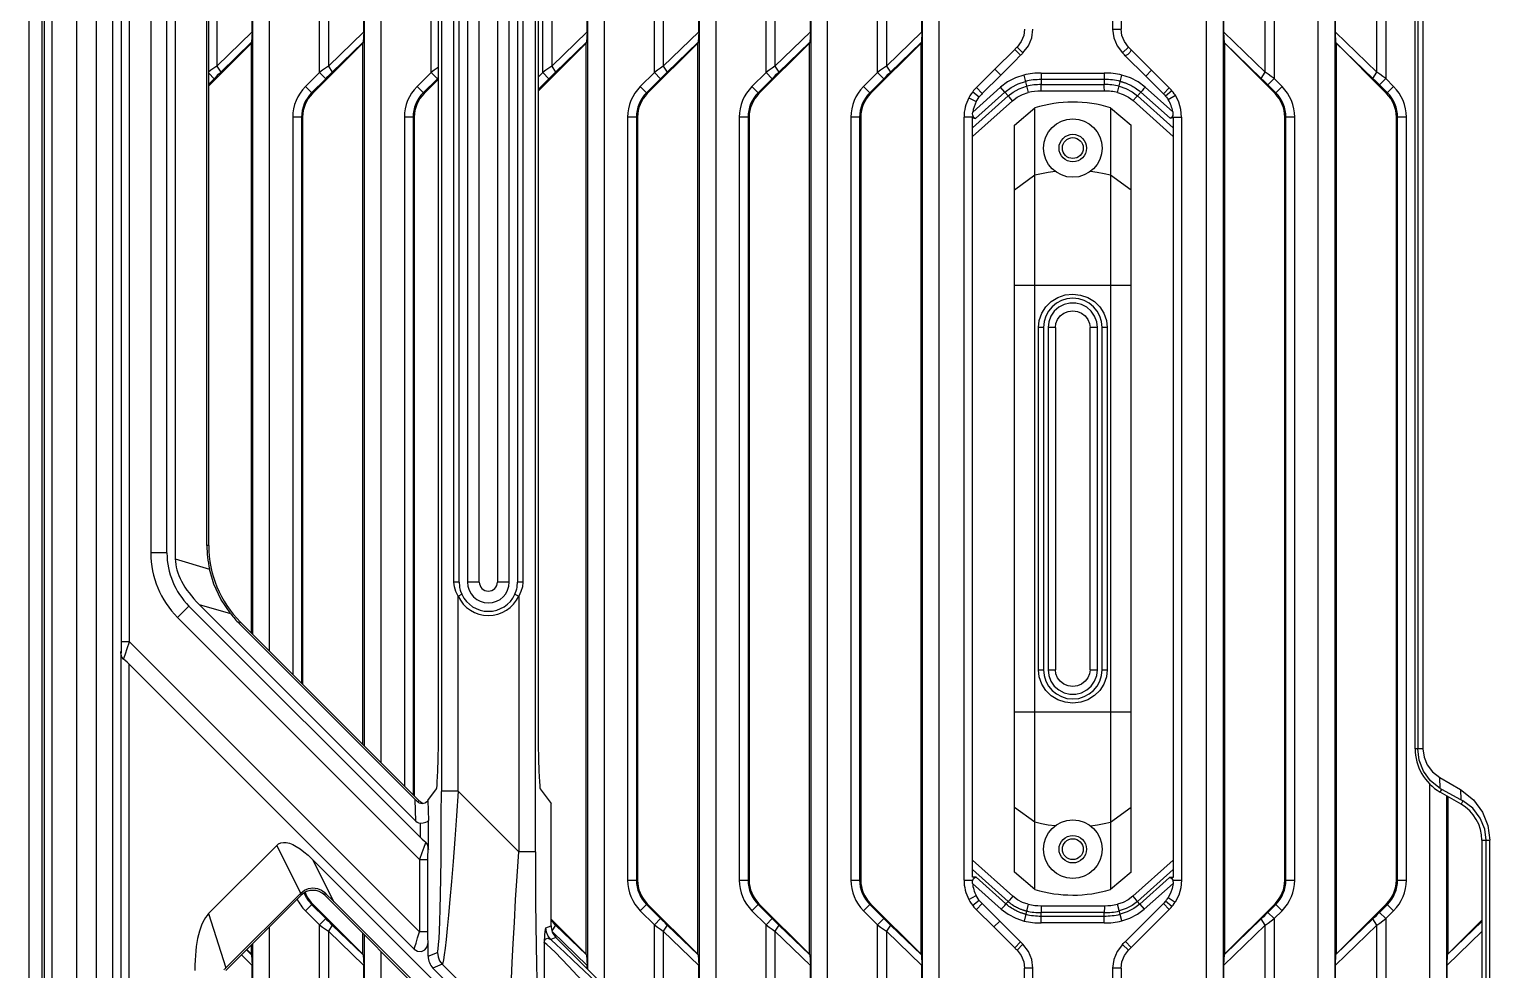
# Model space of a CAD drawing. Header units: millimetres. Extents: x -3132 to 28633, y 682 to 5849.
# Drawn here: x 7061 to 7236, y 2024.1 to 2136.8 of the extents above; entities that cross this region are included whole.
import ezdxf

# ---------------------------------------------------------------- set-up
doc = ezdxf.new("R2010")
doc.units = ezdxf.units.MM

msp = doc.modelspace()

# ---------------------------------------------------------------- linework, layer by layer
at = {"linetype": 'Continuous'}
for p, q in [((7061.028, 1705.533), (7061.028, 2705.533)), ((7063.722, 2442.629), (7063.722, 1968.437)), ((7062.55, 2442.221), (7062.55, 1968.845)), ((7062.842, 1968.845), (7062.842, 2442.221)), ((7066.72, 1972.359), (7066.72, 2438.707)), ((7069.049, 2437.363), (7069.049, 1973.703)), ((7071.048, 1974.935), (7071.048, 2436.131)), ((7121.659, 2038.219), (7121.659, 2372.847)), ((7110.397, 2365.609), (7110.397, 2045.457)), ((7227.359, 2360.493), (7227.359, 2050.573)), ((7227.976, 2360.493), (7227.976, 2050.573)), ((7072.047, 2347.691), (7072.047, 2063.374)), ((7078.528, 2337.765), (7078.528, 2073.301)), ((7077.528, 2074.024), (7077.528, 2337.042)), ((7154.634, 2199.713), (7154.634, 1997.432)), ((7156.627, 2200.533), (7156.627, 1995.44)), ((7141.264, 2197.574), (7141.264, 2010.802)), ((7143.257, 2198.241), (7143.257, 2008.81)), ((7082.315, 2074.923), (7082.315, 2196.441)), ((7087.784, 2193.533), (7087.784, 2064.282)), ((7089.777, 2193.533), (7089.777, 2062.29)), ((7101.154, 2193.533), (7101.154, 2050.912)), ((7103.147, 2193.533), (7103.147, 2048.92)), ((7127.894, 2193.533), (7127.894, 2024.172)), ((7129.887, 2193.781), (7129.887, 2022.18)), ((7168.004, 2193.533), (7168.004, 1984.062)), ((7169.997, 2193.533), (7169.997, 1982.07)), ((7202.059, 1960.447), (7202.059, 2193.533)), ((7204.056, 2193.533), (7204.056, 1961.511)), ((7215.429, 1960.447), (7215.429, 2193.533)), ((7217.426, 2193.533), (7217.426, 1961.511)), ((7082.528, 2074.923), (7082.528, 2190.511)), ((7227.028, 2050.573), (7227.028, 2191.543)), ((7110.064, 2052.801), (7110.064, 2183.259)), ((7121.992, 2183.259), (7121.992, 2052.801)), ((7075.592, 2176.456), (7075.592, 2074.024)), ((7073.046, 2063.374), (7073.046, 2176.126)), ((7210.142, 2167.998), (7210.142, 2130.855)), ((7223.512, 2167.998), (7223.512, 2130.855)), ((7083.501, 2166.488), (7083.501, 2132.365)), ((7095.802, 2131.592), (7095.802, 2167.261)), ((7096.871, 2166.488), (7096.871, 2132.365)), ((7109.172, 2131.592), (7109.172, 2167.261)), ((7122.542, 2131.592), (7122.542, 2167.261)), ((7123.611, 2166.488), (7123.611, 2132.365)), ((7135.912, 2131.592), (7135.912, 2167.261)), ((7136.981, 2166.488), (7136.981, 2132.365)), ((7149.282, 2131.592), (7149.282, 2167.261)), ((7150.351, 2166.488), (7150.351, 2132.365)), ((7162.652, 2131.592), (7162.652, 2167.261)), ((7163.721, 2166.488), (7163.721, 2132.365)), ((7209.073, 2131.628), (7209.073, 2167.225)), ((7222.443, 2131.628), (7222.443, 2167.225)), ((7087.741, 2136.461), (7087.741, 2162.392)), ((7101.111, 2136.461), (7101.111, 2162.392)), ((7127.851, 2136.461), (7127.851, 2162.392)), ((7141.221, 2136.461), (7141.221, 2162.392)), ((7154.591, 2136.461), (7154.591, 2162.392)), ((7167.961, 2136.461), (7167.961, 2162.392)), ((7204.112, 2136.419), (7204.112, 2162.434)), ((7217.482, 2136.419), (7217.482, 2162.434)), ((7190.803, 2162.078), (7190.803, 2136.774)), ((7191.803, 2162.078), (7191.803, 2136.774)), ((7111.906, 2070.533), (7111.906, 2160.533)), ((7112.528, 2070.533), (7112.528, 2160.533)), ((7113.528, 2160.533), (7113.528, 2070.533)), ((7114.942, 2070.533), (7114.942, 2160.533)), ((7117.114, 2160.533), (7117.114, 2070.533)), ((7118.528, 2070.533), (7118.528, 2160.533)), ((7119.528, 2160.533), (7119.528, 2070.533)), ((7120.151, 2160.533), (7120.151, 2070.533)), ((7087.741, 2136.461), (7083.501, 2132.365)), ((7087.741, 2136.461), (7087.673, 2135.203)), ((7101.111, 2136.461), (7096.871, 2132.365)), ((7101.111, 2136.461), (7101.043, 2135.203)), ((7127.851, 2136.461), (7123.611, 2132.365)), ((7127.851, 2136.461), (7127.783, 2135.203)), ((7141.221, 2136.461), (7136.981, 2132.365)), ((7141.221, 2136.461), (7141.153, 2135.203)), ((7154.591, 2136.461), (7150.351, 2132.365)), ((7154.591, 2136.461), (7154.523, 2135.203)), ((7167.961, 2136.461), (7163.721, 2132.365)), ((7167.961, 2136.461), (7167.893, 2135.203)), ((7190.803, 2136.774), (7191.803, 2136.774)), ((7204.181, 2135.154), (7204.112, 2136.419)), ((7209.073, 2131.628), (7204.112, 2136.419)), ((7222.443, 2131.628), (7217.482, 2136.419)), ((7217.551, 2135.154), (7217.482, 2136.419)), ((7082.528, 2130.009), (7087.638, 2135.119)), ((7083.963, 2131.62), (7087.673, 2135.203)), ((7087.673, 2135.203), (7087.638, 2135.119)), ((7087.638, 2064.428), (7087.638, 2135.119)), ((7094.954, 2129.064), (7101.008, 2135.119)), ((7097.333, 2131.62), (7101.043, 2135.203)), ((7101.043, 2135.203), (7101.008, 2135.119)), ((7101.008, 2051.058), (7101.008, 2135.119)), ((7121.992, 2129.363), (7127.748, 2135.119)), ((7124.073, 2131.62), (7127.783, 2135.203)), ((7127.783, 2135.203), (7127.748, 2135.119)), ((7127.748, 2025.947), (7127.748, 2135.119)), ((7135.064, 2129.064), (7141.118, 2135.119)), ((7137.443, 2131.62), (7141.153, 2135.203)), ((7141.153, 2135.203), (7141.118, 2135.119)), ((7141.118, 2025.947), (7141.118, 2135.119)), ((7148.434, 2129.064), (7154.488, 2135.119)), ((7150.813, 2131.62), (7154.523, 2135.203)), ((7154.523, 2135.203), (7154.488, 2135.119)), ((7154.488, 2025.947), (7154.488, 2135.119)), ((7161.804, 2129.064), (7167.858, 2135.119)), ((7164.183, 2131.62), (7167.893, 2135.203)), ((7167.893, 2135.203), (7167.858, 2135.119)), ((7167.858, 2025.947), (7167.858, 2135.119)), ((7179.356, 2134.638), (7180.063, 2133.931)), ((7192.694, 2134.64), (7191.985, 2133.935)), ((7204.182, 2135.14), (7204.198, 2135.14)), ((7204.184, 2135.157), (7208.611, 2130.883)), ((7204.198, 2135.14), (7204.198, 2025.94)), ((7204.198, 2135.126), (7210.252, 2129.064)), ((7217.552, 2135.14), (7217.568, 2135.14)), ((7217.554, 2135.157), (7221.981, 2130.883)), ((7217.568, 2135.14), (7217.568, 2025.94)), ((7217.568, 2135.126), (7223.622, 2129.064)), ((7179.075, 2134.359), (7179.781, 2133.651)), ((7192.319, 2133.602), (7194.761, 2131.154)), ((7195.468, 2131.861), (7193.027, 2134.309)), ((7083.177, 2130.847), (7082.528, 2131.496)), ((7083.501, 2132.365), (7083.963, 2131.62)), ((7095.802, 2131.592), (7094.114, 2129.905)), ((7096.547, 2130.847), (7095.802, 2131.592)), ((7096.871, 2132.365), (7097.333, 2131.62)), ((7109.172, 2131.592), (7107.484, 2129.905)), ((7109.917, 2130.847), (7109.172, 2131.592)), ((7109.917, 2130.847), (7110.064, 2130.994)), ((7122.542, 2131.592), (7121.992, 2131.043)), ((7123.287, 2130.847), (7122.542, 2131.592)), ((7123.611, 2132.365), (7124.073, 2131.62)), ((7135.912, 2131.592), (7134.224, 2129.905)), ((7136.657, 2130.847), (7135.912, 2131.592)), ((7136.981, 2132.365), (7137.443, 2131.62)), ((7149.282, 2131.592), (7147.594, 2129.905)), ((7150.027, 2130.847), (7149.282, 2131.592)), ((7150.351, 2132.365), (7150.813, 2131.62)), ((7162.652, 2131.592), (7160.964, 2129.905)), ((7163.397, 2130.847), (7162.652, 2131.592)), ((7163.721, 2132.365), (7164.183, 2131.62)), ((7176.709, 2131.987), (7174.477, 2129.774)), ((7175.176, 2129.058), (7177.415, 2131.279)), ((7176.709, 2131.987), (7177.415, 2131.279)), ((7180.164, 2131.28), (7180.678, 2129.18)), ((7182.259, 2131.517), (7189.797, 2131.518)), ((7191.401, 2129.178), (7191.919, 2131.276)), ((7195.468, 2131.861), (7194.761, 2131.154)), ((7194.761, 2131.154), (7196.884, 2129.037)), ((7197.586, 2129.749), (7195.468, 2131.861)), ((7208.611, 2130.883), (7209.073, 2131.628)), ((7221.981, 2130.883), (7222.443, 2131.628)), ((7083.177, 2130.847), (7082.528, 2130.199)), ((7094.114, 2129.905), (7094.954, 2129.064)), ((7096.547, 2130.847), (7094.859, 2129.159)), ((7107.484, 2129.905), (7108.324, 2129.064)), ((7109.917, 2130.847), (7108.229, 2129.159)), ((7108.324, 2129.064), (7110.064, 2130.805)), ((7123.287, 2130.847), (7121.992, 2129.553)), ((7134.224, 2129.905), (7135.064, 2129.064)), ((7136.657, 2130.847), (7134.969, 2129.159)), ((7147.594, 2129.905), (7148.434, 2129.064)), ((7150.027, 2130.847), (7148.339, 2129.159)), ((7160.964, 2129.905), (7161.804, 2129.064)), ((7163.397, 2130.847), (7161.709, 2129.159)), ((7174.04, 2129.288), (7174.826, 2128.67)), ((7177.365, 2129.824), (7174.045, 2126.845)), ((7177.882, 2129.239), (7174.373, 2126.091)), ((7174.477, 2129.774), (7175.176, 2129.058)), ((7177.882, 2129.239), (7177.365, 2129.824)), ((7177.882, 2129.239), (7178.284, 2128.794)), ((7189.81, 2129.356), (7182.247, 2129.356)), ((7189.804, 2130.737), (7182.253, 2130.736)), ((7182.253, 2130.736), (7182.253, 2130.137)), ((7182.253, 2130.137), (7189.802, 2130.137)), ((7189.804, 2130.737), (7189.802, 2130.137)), ((7194.179, 2129.246), (7193.778, 2128.801)), ((7197.683, 2126.112), (7194.179, 2129.246)), ((7198.007, 2126.871), (7194.696, 2129.832)), ((7197.586, 2129.749), (7196.884, 2129.037)), ((7197.902, 2129.406), (7197.137, 2128.763)), ((7210.142, 2130.855), (7209.397, 2130.11)), ((7210.347, 2129.159), (7209.397, 2130.11)), ((7211.092, 2129.905), (7210.142, 2130.855)), ((7210.252, 2129.065), (7211.092, 2129.905)), ((7223.512, 2130.855), (7222.767, 2130.11)), ((7223.717, 2129.159), (7222.767, 2130.11)), ((7224.462, 2129.905), (7223.512, 2130.855)), ((7223.622, 2129.065), (7224.462, 2129.905)), ((7173.572, 2128.562), (7174.459, 2128.101)), ((7173.998, 2124.949), (7178.284, 2128.794)), ((7174, 2123.902), (7178.801, 2128.209)), ((7178.43, 2128.632), (7178.284, 2128.794)), ((7178.801, 2128.209), (7178.43, 2128.632)), ((7190.559, 2127.371), (7190.559, 2033.695)), ((7190.559, 2127.371), (7193.028, 2125.278)), ((7193.263, 2128.214), (7193.635, 2128.636)), ((7193.263, 2128.214), (7198.058, 2123.925)), ((7193.635, 2128.636), (7193.778, 2128.801)), ((7193.778, 2128.801), (7198.058, 2124.972)), ((7197.463, 2128.334), (7198.312, 2128.862)), ((7092.594, 2126.236), (7092.594, 2059.472)), ((7093.782, 2126.236), (7092.594, 2126.236)), ((7093.648, 2126.236), (7093.648, 2058.419)), ((7093.782, 2126.236), (7093.782, 2058.284)), ((7105.964, 2126.236), (7105.964, 2046.102)), ((7107.152, 2126.236), (7105.964, 2126.236)), ((7107.018, 2126.236), (7107.018, 2045.049)), ((7107.152, 2126.236), (7107.152, 2044.914)), ((7132.704, 2126.236), (7132.704, 2034.83)), ((7133.892, 2126.236), (7132.704, 2126.236)), ((7133.758, 2126.236), (7133.758, 2034.83)), ((7133.892, 2126.236), (7133.892, 2034.83)), ((7146.074, 2126.236), (7146.074, 2034.83)), ((7147.262, 2126.236), (7146.074, 2126.236)), ((7147.128, 2126.236), (7147.128, 2034.83)), ((7147.262, 2126.236), (7147.262, 2034.83)), ((7159.444, 2126.236), (7159.444, 2034.83)), ((7160.632, 2126.236), (7159.444, 2126.236)), ((7160.498, 2126.236), (7160.498, 2034.83)), ((7160.632, 2126.236), (7160.632, 2034.83)), ((7172.998, 2034.83), (7172.998, 2126.236)), ((7174.144, 2126.236), (7172.998, 2126.236)), ((7174.002, 2035.175), (7173.998, 2126.157)), ((7173.998, 2126.157), (7174.373, 2126.091)), ((7179.028, 2125.267), (7181.492, 2127.359)), ((7181.492, 2033.707), (7181.492, 2127.359)), ((7197.683, 2126.112), (7198.058, 2126.18)), ((7197.893, 2126.234), (7199.058, 2126.234)), ((7197.951, 2126.321), (7197.894, 2126.236)), ((7198.058, 2126.18), (7198.058, 2035.155)), ((7199.058, 2126.234), (7199.058, 2034.83)), ((7211.424, 2034.83), (7211.424, 2126.236)), ((7212.612, 2126.236), (7211.424, 2126.236)), ((7211.558, 2034.83), (7211.558, 2126.236)), ((7212.612, 2034.83), (7212.612, 2126.236)), ((7224.794, 2034.83), (7224.794, 2126.236)), ((7225.982, 2126.236), (7224.794, 2126.236)), ((7224.928, 2034.83), (7224.928, 2126.236)), ((7225.982, 2034.83), (7225.982, 2126.236)), ((7179.028, 2035.798), (7179.028, 2125.267)), ((7193.028, 2035.788), (7193.028, 2125.278)), ((7179.028, 2117.532), (7181.492, 2119.307)), ((7190.559, 2119.318), (7193.028, 2117.541)), ((7193.028, 2106.059), (7179.028, 2106.059)), ((7181.906, 2060.033), (7181.906, 2101.033)), ((7182.528, 2101.033), (7181.906, 2101.033)), ((7182.528, 2101.033), (7182.528, 2060.033)), ((7183.078, 2101.033), (7183.078, 2060.033)), ((7183.943, 2101.033), (7183.078, 2101.033)), ((7183.943, 2101.033), (7183.943, 2060.033)), ((7188.111, 2060.033), (7188.111, 2101.033)), ((7188.978, 2101.033), (7188.111, 2101.033)), ((7188.978, 2060.033), (7188.978, 2101.033)), ((7189.528, 2060.033), (7189.528, 2101.033)), ((7190.149, 2101.033), (7189.528, 2101.033)), ((7190.149, 2101.033), (7190.149, 2060.033)), ((7082.528, 2074.923), (7082.315, 2074.923)), ((7077.528, 2074.024), (7075.592, 2074.024)), ((7078.528, 2073.301), (7082.625, 2072.101)), ((7111.961, 2069.958), (7111.906, 2070.533)), ((7112.528, 2070.533), (7111.906, 2070.533)), ((7112.127, 2069.392), (7111.961, 2069.958)), ((7112.528, 2070.533), (7112.562, 2070.05)), ((7114.942, 2070.533), (7113.528, 2070.533)), ((7118.528, 2070.533), (7117.114, 2070.533)), ((7119.489, 2070.012), (7119.528, 2070.533)), ((7120.151, 2070.533), (7119.528, 2070.533)), ((7120.095, 2069.96), (7119.93, 2069.394)), ((7120.151, 2070.533), (7120.095, 2069.96)), ((7112.396, 2068.857), (7112.127, 2069.392)), ((7112.396, 2068.857), (7112.85, 2069.067)), ((7112.396, 2045.483), (7112.396, 2068.857)), ((7112.706, 2069.431), (7112.85, 2069.067)), ((7119.206, 2069.067), (7119.364, 2069.472)), ((7119.206, 2069.067), (7119.66, 2068.857)), ((7119.93, 2069.394), (7119.66, 2068.857)), ((7119.66, 2068.857), (7119.66, 2038.219)), ((7078.795, 2066.291), (7080.164, 2067.66)), ((7107.792, 2037.293), (7078.795, 2066.291)), ((7080.164, 2067.66), (7107.845, 2039.98)), ((7107.337, 2041.902), (7081.425, 2067.813)), ((7085.172, 2066.716), (7081.425, 2067.813)), ((7086.182, 2065.577), (7086.336, 2065.731)), ((7107.274, 2044.485), (7086.182, 2065.577)), ((7086.336, 2065.731), (7107.732, 2044.334)), ((7073.046, 2063.374), (7072.047, 2063.374)), ((7072.781, 2062.589), (7073.046, 2063.374)), ((7073.046, 2063.374), (7107.792, 2028.628)), ((7071.999, 2062.075), (7071.994, 2062.202)), ((7072.001, 2062.077), (7071.994, 2062.199)), ((7071.994, 2062.199), (7071.994, 1976.552)), ((7072.026, 2062.106), (7072.014, 2061.995)), ((7072.556, 2061.94), (7072.781, 2062.589)), ((7107.137, 2026.545), (7072.994, 2060.688)), ((7072.994, 1976.013), (7072.994, 2060.688)), ((7181.906, 2060.033), (7182.528, 2060.033)), ((7183.078, 2060.033), (7183.943, 2060.033)), ((7188.111, 2060.033), (7188.978, 2060.033)), ((7189.528, 2060.033), (7190.149, 2060.033)), ((7179.028, 2055.007), (7193.028, 2055.007)), ((7227.976, 2050.573), (7227.028, 2050.573)), ((7229.976, 2047.109), (7232.476, 2045.665)), ((7230.015, 2045.815), (7229.976, 2047.109)), ((7108.782, 2044.348), (7109.82, 2045.753)), ((7112.396, 2045.483), (7110.397, 2045.483)), ((7112.396, 2045.483), (7119.66, 2038.219)), ((7122.236, 2045.753), (7123.53, 2044.002)), ((7228.799, 1960.447), (7228.799, 2046.32)), ((7230.028, 2045.377), (7230.215, 2045.7)), ((7232.528, 2043.933), (7230.028, 2045.377)), ((7232.513, 2044.432), (7230.215, 2045.7)), ((7232.476, 2045.665), (7232.513, 2044.432)), ((7107.337, 2041.902), (7107.274, 2044.485)), ((7107.732, 2044.334), (7107.539, 2044.218)), ((7108.098, 2043.981), (7107.781, 2044.05)), ((7108.65, 2044.21), (7108.499, 2044.089)), ((7108.782, 2044.348), (7108.839, 2041.977)), ((7123.53, 2029.365), (7123.53, 2044.002)), ((7181.492, 2041.758), (7179.028, 2043.534)), ((7193.028, 2043.525), (7190.559, 2041.748)), ((7230.796, 2044.933), (7230.796, 1961.511)), ((7230.938, 2044.851), (7230.938, 2025.94)), ((7232.744, 2044.307), (7232.513, 2044.432)), ((7232.744, 2044.307), (7232.528, 2043.933)), ((7107.845, 2041.666), (7107.845, 2039.98)), ((7108.839, 2038.478), (7108.839, 2041.977)), ((7090.671, 2038.97), (7082.52, 2030.819)), ((7093.55, 2033.264), (7090.671, 2038.97)), ((7108.28, 2038.729), (7108.056, 2038.08)), ((7108.724, 2039.109), (7108.522, 2039.372)), ((7108.811, 2038.831), (7108.724, 2039.109)), ((7108.808, 2038.568), (7108.82, 2038.679)), ((7108.835, 2038.604), (7108.811, 2038.831)), ((7108.833, 2038.596), (7108.839, 2038.478)), ((7108.839, 2038.477), (7108.835, 2038.604)), ((7121.659, 2038.219), (7119.66, 2038.219)), ((7235.028, 2039.603), (7235.976, 2039.603)), ((7235.028, 2039.603), (7235.028, 1938.42)), ((7235.544, 1938.42), (7235.544, 2039.603)), ((7235.976, 1938.42), (7235.976, 2039.603)), ((7094.954, 2037.314), (7180.028, 1952.24)), ((7094.954, 2037.314), (7097.522, 2032.225)), ((7108.056, 2038.08), (7107.792, 2037.293)), ((7107.792, 2037.293), (7107.792, 2028.628)), ((7107.792, 2037.293), (7108.787, 2037.293)), ((7108.787, 2028.628), (7108.787, 2037.293)), ((7178.842, 2032.894), (7174, 2037.237)), ((7198.058, 2037.214), (7193.222, 2032.888)), ((7132.704, 2034.83), (7133.892, 2034.83)), ((7146.074, 2034.83), (7147.262, 2034.83)), ((7159.444, 2034.83), (7160.632, 2034.83)), ((7172.998, 2034.83), (7174.047, 2034.83)), ((7174.443, 2035.176), (7174.001, 2035.175)), ((7178.292, 2032.269), (7174.002, 2036.118)), ((7174.443, 2035.176), (7178.019, 2031.968)), ((7181.492, 2033.707), (7179.028, 2035.798)), ((7193.028, 2035.788), (7190.559, 2033.695)), ((7198.058, 2036.098), (7193.771, 2032.263)), ((7194.044, 2031.962), (7197.613, 2035.155)), ((7198.058, 2035.155), (7197.613, 2035.155)), ((7198.001, 2034.83), (7199.058, 2034.83)), ((7211.424, 2034.83), (7212.612, 2034.83)), ((7224.794, 2034.83), (7225.982, 2034.83)), ((7093.597, 2033.016), (7084.577, 2023.996)), ((7084.59, 2024.305), (7093.55, 2033.264)), ((7093.597, 2033.016), (7093.597, 2033.312)), ((7096.424, 2033.326), (7096.424, 2033.016)), ((7177.445, 1951.994), (7096.424, 2033.016)), ((7173.572, 2032.504), (7174.459, 2032.965)), ((7174.017, 2034.441), (7177.468, 2031.344)), ((7194.593, 2031.337), (7198.035, 2034.416)), ((7094.954, 2032.001), (7094.114, 2031.161)), ((7094.114, 2031.161), (7095.802, 2029.474)), ((7094.859, 2031.906), (7096.547, 2030.219)), ((7101.008, 2025.947), (7094.954, 2032.001)), ((7135.064, 2032.001), (7134.224, 2031.161)), ((7134.224, 2031.161), (7135.912, 2029.474)), ((7134.969, 2031.906), (7136.657, 2030.219)), ((7141.118, 2025.947), (7135.064, 2032.001)), ((7148.434, 2032.001), (7147.594, 2031.161)), ((7147.594, 2031.161), (7149.282, 2029.474)), ((7148.339, 2031.906), (7150.027, 2030.219)), ((7154.488, 2025.947), (7148.434, 2032.001)), ((7161.804, 2032.001), (7160.964, 2031.161)), ((7160.964, 2031.161), (7162.652, 2029.474)), ((7161.709, 2031.906), (7163.397, 2030.219)), ((7167.858, 2025.947), (7161.804, 2032.001)), ((7174.826, 2032.396), (7174.04, 2031.777)), ((7174.48, 2031.289), (7175.176, 2032.008)), ((7174.497, 2031.272), (7176.572, 2029.215)), ((7177.278, 2029.923), (7175.176, 2032.008)), ((7178.019, 2031.968), (7178.292, 2032.269)), ((7178.438, 2032.437), (7178.292, 2032.269)), ((7178.842, 2032.894), (7178.438, 2032.437)), ((7180.691, 2031.939), (7180.199, 2029.928)), ((7182.246, 2031.764), (7189.811, 2031.764)), ((7191.884, 2029.931), (7191.388, 2031.941)), ((7196.882, 2032.027), (7192.326, 2027.471)), ((7193.034, 2026.763), (7197.583, 2031.314)), ((7193.222, 2032.888), (7193.622, 2032.429)), ((7193.622, 2032.429), (7193.771, 2032.263)), ((7194.044, 2031.962), (7193.771, 2032.263)), ((7194.044, 2031.962), (7194.593, 2031.337)), ((7197.583, 2031.314), (7196.882, 2032.027)), ((7197.902, 2031.659), (7197.137, 2032.303)), ((7197.459, 2032.728), (7198.31, 2032.203)), ((7210.252, 2032.001), (7204.198, 2025.94)), ((7209.397, 2030.956), (7210.347, 2031.906)), ((7210.142, 2030.211), (7211.092, 2031.161)), ((7211.092, 2031.161), (7210.252, 2032.001)), ((7223.622, 2032.001), (7217.568, 2025.94)), ((7222.767, 2030.956), (7223.717, 2031.906)), ((7223.512, 2030.211), (7224.462, 2031.161)), ((7224.462, 2031.161), (7223.622, 2032.001)), ((7082.52, 2030.819), (7084.59, 2024.305)), ((7095.802, 2029.474), (7096.547, 2030.219)), ((7095.802, 1993.805), (7095.802, 2029.474)), ((7097.333, 2029.446), (7096.871, 2028.7)), ((7101.043, 2025.863), (7097.333, 2029.446)), ((7127.748, 2025.947), (7123.53, 2030.165)), ((7124.073, 2029.446), (7123.639, 2028.747)), ((7127.783, 2025.863), (7124.073, 2029.446)), ((7135.912, 2029.474), (7136.657, 2030.219)), ((7135.912, 2016.155), (7135.912, 2029.474)), ((7137.443, 2029.446), (7136.981, 2028.7)), ((7141.153, 2025.863), (7137.443, 2029.446)), ((7149.282, 2029.474), (7150.027, 2030.219)), ((7149.282, 2002.785), (7149.282, 2029.474)), ((7150.813, 2029.446), (7150.351, 2028.7)), ((7154.523, 2025.863), (7150.813, 2029.446)), ((7162.652, 2029.474), (7163.397, 2030.219)), ((7162.652, 1993.805), (7162.652, 2029.474)), ((7164.183, 2029.446), (7163.721, 2028.7)), ((7167.893, 2025.863), (7164.183, 2029.446)), ((7176.572, 2029.215), (7177.278, 2029.923)), ((7179.776, 2027.42), (7177.278, 2029.923)), ((7182.252, 2030.526), (7182.254, 2030.932)), ((7182.252, 2030.526), (7189.804, 2030.526)), ((7189.802, 2030.932), (7182.254, 2030.932)), ((7189.797, 2029.694), (7182.259, 2029.694)), ((7189.804, 2030.526), (7189.802, 2030.932)), ((7204.112, 2024.647), (7209.073, 2029.438)), ((7208.611, 2030.183), (7204.184, 2025.909)), ((7209.073, 2029.438), (7208.611, 2030.183)), ((7209.073, 1993.841), (7209.073, 2029.438)), ((7209.397, 2030.956), (7210.142, 2030.211)), ((7210.142, 2030.211), (7210.142, 1993.068)), ((7217.482, 2024.647), (7222.443, 2029.438)), ((7221.981, 2030.183), (7217.554, 2025.909)), ((7222.443, 2029.438), (7221.981, 2030.183)), ((7222.443, 1993.841), (7222.443, 2029.438)), ((7222.767, 2030.956), (7223.512, 2030.211)), ((7223.512, 2030.211), (7223.512, 1993.068)), ((7235.028, 2029.872), (7230.924, 2025.909)), ((7235.028, 2030.035), (7230.938, 2025.94)), ((7089.777, 2029.196), (7089.777, 1960.447)), ((7096.871, 2028.7), (7101.111, 2024.605)), ((7096.871, 2028.7), (7096.871, 1994.578)), ((7101.008, 2025.947), (7101.008, 2028.431)), ((7101.154, 2028.285), (7101.154, 1961.512)), ((7108.787, 2028.628), (7107.792, 2028.628)), ((7122.907, 2029.107), (7123.53, 2029.365)), ((7124.115, 2027.952), (7123.493, 2027.694)), ((7123.691, 2028.623), (7127.851, 2024.605)), ((7124.115, 2027.952), (7174.951, 1977.116)), ((7136.981, 2028.7), (7141.221, 2024.605)), ((7136.981, 2028.7), (7136.981, 2015.086)), ((7150.351, 2028.7), (7154.591, 2024.605)), ((7150.351, 2028.7), (7150.351, 2001.716)), ((7163.721, 2028.7), (7167.961, 2024.605)), ((7163.721, 2028.7), (7163.721, 1994.578)), ((7176.572, 2029.215), (7179.069, 2026.713)), ((7230.852, 2024.647), (7235.028, 2028.68)), ((7087.673, 2025.863), (7087.048, 2026.466)), ((7087.638, 2025.947), (7087.083, 2026.502)), ((7087.638, 2025.947), (7087.638, 2027.057)), ((7087.673, 2025.863), (7087.638, 2025.947)), ((7087.784, 2027.203), (7087.784, 1961.512)), ((7101.043, 2025.863), (7101.008, 2025.947)), ((7103.147, 2026.292), (7103.147, 1960.447)), ((7108.806, 2025.704), (7108.806, 2027.351)), ((7108.806, 2025.704), (7109.925, 2026.168)), ((7109.925, 2026.168), (7109.932, 2026.173)), ((7122.692, 2027.362), (7122.692, 2016.604)), ((7127.783, 2025.863), (7127.748, 2025.947)), ((7141.153, 2025.863), (7141.118, 2025.947)), ((7154.523, 2025.863), (7154.488, 2025.947)), ((7167.893, 2025.863), (7167.858, 2025.947)), ((7179.069, 2026.713), (7179.776, 2027.42)), ((7179.356, 2026.428), (7180.063, 2027.134)), ((7192.694, 2026.426), (7191.985, 2027.132)), ((7192.326, 2027.471), (7193.034, 2026.763)), ((7204.112, 2024.647), (7204.181, 2025.912)), ((7204.184, 2025.909), (7204.194, 2025.943)), ((7217.482, 2024.647), (7217.551, 2025.912)), ((7217.554, 2025.909), (7217.564, 2025.943)), ((7230.852, 2024.647), (7230.921, 2025.912)), ((7086.442, 2025.86), (7087.741, 2024.605)), ((7087.673, 2025.863), (7087.741, 2024.605)), ((7087.741, 1998.674), (7087.741, 2024.605)), ((7101.043, 2025.863), (7101.111, 2024.605)), ((7101.111, 1998.674), (7101.111, 2024.605)), ((7110.511, 2024.754), (7109.391, 2024.291)), ((7226.346, 1907.336), (7109.391, 2024.291)), ((7110.519, 2024.76), (7110.511, 2024.754)), ((7110.511, 2024.754), (7118.719, 2016.546)), ((7127.783, 2025.863), (7127.851, 2024.605)), ((7127.851, 2024.215), (7127.851, 2024.605)), ((7141.153, 2025.863), (7141.221, 2024.605)), ((7141.221, 2010.845), (7141.221, 2024.605)), ((7154.523, 2025.863), (7154.591, 2024.605)), ((7154.591, 1998.674), (7154.591, 2024.605)), ((7167.893, 2025.863), (7167.961, 2024.605)), ((7167.961, 1998.674), (7167.961, 2024.605)), ((7180.251, 1998.987), (7180.252, 2024.291)), ((7181.252, 2024.291), (7180.252, 2024.291)), ((7181.251, 1998.987), (7181.251, 2024.291)), ((7191.803, 2024.292), (7190.803, 2024.292)), ((7190.803, 2024.291), (7190.803, 1998.988)), ((7191.803, 2024.292), (7191.803, 1998.988)), ((7204.112, 1998.631), (7204.112, 2024.647)), ((7217.482, 1998.631), (7217.482, 2024.647)), ((7230.852, 1998.631), (7230.852, 2024.647))]:
    msp.add_line(p, q, dxfattribs=at)
for points in [[(7180.251, 2136.774), (7180.15, 2136.01), (7179.849, 2135.285), (7179.356, 2134.638)], [(7180.063, 2133.931), (7180.716, 2134.785), (7181.116, 2135.752), (7181.251, 2136.775)], [(7190.803, 2136.774), (7190.938, 2135.754), (7191.335, 2134.79), (7191.985, 2133.935)], [(7192.694, 2134.64), (7192.202, 2135.288), (7191.904, 2136.012), (7191.803, 2136.774)], [(7179.075, 2134.359), (7178.276, 2133.56), (7177.487, 2132.768), (7176.709, 2131.987)], [(7177.415, 2131.279), (7178.207, 2132.074), (7178.995, 2132.865), (7179.781, 2133.651)], [(7193.027, 2134.309), (7192.877, 2133.994), (7192.64, 2133.757), (7192.319, 2133.602)], [(7083.501, 2132.365), (7083.15, 2132.115), (7082.794, 2131.857), (7082.528, 2131.663)], [(7083.177, 2130.847), (7083.446, 2131.115), (7083.708, 2131.373), (7083.963, 2131.62)], [(7096.871, 2132.365), (7096.52, 2132.115), (7096.164, 2131.857), (7095.802, 2131.592)], [(7096.547, 2130.847), (7096.816, 2131.115), (7097.078, 2131.373), (7097.333, 2131.62)], [(7110.064, 2132.239), (7109.89, 2132.115), (7109.534, 2131.857), (7109.172, 2131.592)], [(7123.611, 2132.365), (7123.26, 2132.115), (7122.904, 2131.857), (7122.542, 2131.592)], [(7123.287, 2130.847), (7123.556, 2131.115), (7123.818, 2131.373), (7124.073, 2131.62)], [(7136.981, 2132.365), (7136.63, 2132.115), (7136.274, 2131.857), (7135.912, 2131.592)], [(7136.657, 2130.847), (7136.926, 2131.115), (7137.188, 2131.373), (7137.443, 2131.62)], [(7150.351, 2132.365), (7150, 2132.115), (7149.644, 2131.857), (7149.282, 2131.592)], [(7150.027, 2130.847), (7150.296, 2131.115), (7150.558, 2131.373), (7150.813, 2131.62)], [(7163.721, 2132.365), (7163.37, 2132.115), (7163.014, 2131.857), (7162.652, 2131.592)], [(7163.397, 2130.847), (7163.666, 2131.115), (7163.928, 2131.373), (7164.183, 2131.62)], [(7180.164, 2131.28), (7179.151, 2130.942), (7178.211, 2130.452), (7177.365, 2129.824)], [(7182.259, 2131.517), (7182.255, 2130.955), (7182.253, 2130.736)], [(7189.797, 2131.518), (7189.804, 2130.955), (7189.804, 2130.737)], [(7194.696, 2129.832), (7193.854, 2130.456), (7192.921, 2130.941), (7191.919, 2131.276)], [(7208.611, 2130.883), (7208.866, 2130.635), (7209.128, 2130.377), (7209.397, 2130.11)], [(7210.142, 2130.855), (7209.78, 2131.12), (7209.424, 2131.377), (7209.073, 2131.628)], [(7221.981, 2130.883), (7222.236, 2130.635), (7222.498, 2130.377), (7222.767, 2130.11)], [(7223.512, 2130.855), (7223.15, 2131.12), (7222.794, 2131.377), (7222.443, 2131.628)], [(7174.04, 2129.288), (7173.863, 2129.048), (7173.706, 2128.804), (7173.571, 2128.561)], [(7177.881, 2129.238), (7178.636, 2129.797), (7179.467, 2130.228), (7180.35, 2130.521)], [(7178.284, 2128.794), (7178.89, 2129.248), (7179.624, 2129.643), (7180.493, 2129.939)], [(7178.801, 2128.209), (7179.368, 2128.627), (7180.001, 2128.955), (7180.678, 2129.18)], [(7182.247, 2129.356), (7182.251, 2129.918), (7182.254, 2130.137)], [(7189.81, 2129.356), (7189.803, 2129.919), (7189.802, 2130.137)], [(7191.401, 2129.178), (7192.076, 2128.952), (7192.702, 2128.627), (7193.263, 2128.214)], [(7191.588, 2129.936), (7192.379, 2129.671), (7193.129, 2129.281), (7193.778, 2128.801)], [(7191.732, 2130.518), (7191.768, 2130.509), (7191.805, 2130.499), (7191.844, 2130.489), (7191.884, 2130.478), (7191.926, 2130.466), (7191.971, 2130.453), (7192.02, 2130.438), (7192.072, 2130.422), (7192.128, 2130.404), (7192.189, 2130.384), (7192.255, 2130.362), (7192.327, 2130.336), (7192.405, 2130.307), (7192.489, 2130.274), (7192.578, 2130.238), (7192.672, 2130.198), (7192.77, 2130.154), (7192.875, 2130.105), (7192.985, 2130.05), (7193.104, 2129.988), (7193.23, 2129.919), (7193.365, 2129.84), (7193.509, 2129.749), (7193.663, 2129.647), (7193.827, 2129.53), (7193.999, 2129.397), (7194.179, 2129.246)], [(7194.696, 2129.832), (7194.501, 2129.611), (7194.324, 2129.41), (7194.179, 2129.246)], [(7197.902, 2129.406), (7197.799, 2129.526), (7197.693, 2129.641), (7197.586, 2129.749)], [(7198.316, 2128.854), (7198.187, 2129.044), (7198.05, 2129.225), (7197.902, 2129.406)], [(7174.459, 2128.101), (7174.565, 2128.292), (7174.687, 2128.482), (7174.826, 2128.67)], [(7196.884, 2129.037), (7196.97, 2128.95), (7197.054, 2128.859), (7197.137, 2128.763)], [(7197.137, 2128.763), (7197.255, 2128.619), (7197.362, 2128.478), (7197.463, 2128.332)], [(7199.058, 2126.218), (7198.974, 2127.144), (7198.724, 2128.031), (7198.316, 2128.854)], [(7174.042, 2126.484), (7174.029, 2126.652), (7174.045, 2126.845)], [(7174.144, 2126.236), (7174.082, 2126.344), (7174.042, 2126.484)], [(7174.373, 2126.091), (7174.284, 2126.119), (7174.208, 2126.168), (7174.144, 2126.236)], [(7197.893, 2126.234), (7197.833, 2126.178), (7197.763, 2126.137), (7197.683, 2126.112)], [(7198.007, 2126.871), (7198.023, 2126.704), (7198.018, 2126.557), (7197.994, 2126.428), (7197.951, 2126.321)], [(7181.492, 2119.307), (7182.287, 2119.492), (7183.09, 2119.641), (7183.9, 2119.754)], [(7188.161, 2119.758), (7188.967, 2119.647), (7189.768, 2119.5), (7190.559, 2119.318)], [(7181.906, 2101.033), (7182.002, 2101.893), (7182.311, 2102.76), (7182.797, 2103.517), (7183.446, 2104.151), (7184.237, 2104.635), (7185.108, 2104.932), (7186.046, 2105.033)], [(7186.046, 2105.033), (7186.968, 2104.927), (7187.835, 2104.628), (7188.624, 2104.139), (7189.272, 2103.499), (7189.754, 2102.74), (7190.056, 2101.877), (7190.149, 2101.033)], [(7188.978, 2101.033), (7188.896, 2101.726), (7188.645, 2102.393), (7188.241, 2102.984), (7187.705, 2103.46), (7187.074, 2103.791), (7186.383, 2103.961), (7185.673, 2103.962), (7184.983, 2103.791), (7184.35, 2103.459), (7183.816, 2102.984), (7183.411, 2102.393), (7183.161, 2101.726), (7183.078, 2101.033)], [(7183.943, 2101.033), (7184.008, 2101.524), (7184.208, 2102.002), (7184.534, 2102.421), (7184.969, 2102.75), (7185.48, 2102.958), (7186.027, 2103.029), (7186.576, 2102.958), (7187.087, 2102.749), (7187.521, 2102.421), (7187.847, 2102.001), (7188.047, 2101.524), (7188.111, 2101.033)], [(7085.172, 2066.716), (7083.998, 2068.482), (7083.16, 2070.299), (7082.625, 2072.101)], [(7072.047, 2063.374), (7072.044, 2062.84), (7072.037, 2062.399), (7072.026, 2062.106)], [(7072.112, 2061.558), (7072.027, 2061.825), (7071.999, 2062.075)], [(7072.313, 2061.298), (7072.13, 2061.523), (7072.112, 2061.558)], [(7072.313, 2061.298), (7072.395, 2061.498), (7072.556, 2061.94)], [(7072.994, 2060.688), (7072.747, 2060.924), (7072.514, 2061.128), (7072.313, 2061.298)], [(7186.046, 2056.033), (7185.117, 2056.132), (7184.243, 2056.428), (7183.446, 2056.915), (7182.792, 2057.555), (7182.306, 2058.317), (7182, 2059.184), (7181.906, 2060.033)], [(7183.078, 2060.033), (7183.161, 2059.339), (7183.411, 2058.671), (7183.817, 2058.08), (7184.353, 2057.605), (7184.987, 2057.273), (7185.676, 2057.104), (7186.381, 2057.104), (7187.071, 2057.273), (7187.703, 2057.605), (7188.239, 2058.08), (7188.645, 2058.671), (7188.895, 2059.339), (7188.978, 2060.033)], [(7188.111, 2060.033), (7188.047, 2059.542), (7187.847, 2059.065), (7187.521, 2058.645), (7187.088, 2058.317), (7186.578, 2058.108), (7186.025, 2058.037), (7185.476, 2058.109), (7184.966, 2058.318), (7184.532, 2058.646), (7184.206, 2059.066), (7184.008, 2059.543), (7183.943, 2060.033)], [(7190.149, 2060.033), (7190.054, 2059.178), (7189.748, 2058.315), (7189.268, 2057.561), (7188.626, 2056.928), (7187.842, 2056.442), (7186.978, 2056.141), (7186.046, 2056.033)], [(7109.906, 2046.621), (7109.974, 2047.896), (7110.024, 2049.351), (7110.054, 2051.036), (7110.064, 2052.801)], [(7121.992, 2052.801), (7122.002, 2051.032), (7122.033, 2049.348), (7122.082, 2047.895), (7122.15, 2046.62)], [(7230.015, 2045.815), (7228.894, 2046.726), (7228.045, 2047.89), (7227.529, 2049.206), (7227.359, 2050.573)], [(7227.976, 2050.573), (7228.104, 2049.571), (7228.477, 2048.634), (7229.098, 2047.795), (7229.976, 2047.109)], [(7109.82, 2045.753), (7109.849, 2045.873), (7109.878, 2046.162), (7109.906, 2046.621)], [(7109.932, 2026.173), (7109.977, 2026.301), (7110.023, 2026.608), (7110.069, 2027.106), (7110.115, 2027.813), (7110.16, 2028.741), (7110.204, 2029.911), (7110.247, 2031.351), (7110.287, 2033.075), (7110.323, 2035.085), (7110.354, 2037.377), (7110.377, 2039.915), (7110.392, 2042.634), (7110.397, 2045.457)], [(7112.396, 2045.483), (7112.195, 2042.536), (7111.992, 2039.72), (7111.792, 2037.071), (7111.6, 2034.645), (7111.419, 2032.491), (7111.253, 2030.622), (7111.103, 2029.039), (7110.968, 2027.728), (7110.848, 2026.672), (7110.744, 2025.858), (7110.655, 2025.275), (7110.58, 2024.914), (7110.519, 2024.76)], [(7122.15, 2046.62), (7122.178, 2046.16), (7122.207, 2045.872), (7122.236, 2045.753)], [(7232.476, 2045.665), (7234.036, 2044.44), (7235.109, 2042.977), (7235.751, 2041.365), (7235.976, 2039.603)], [(7107.781, 2044.05), (7107.695, 2044.094), (7107.614, 2044.151), (7107.539, 2044.218)], [(7108.499, 2044.089), (7108.407, 2044.044), (7108.098, 2043.981)], [(7108.782, 2044.348), (7108.762, 2044.326), (7108.717, 2044.279), (7108.648, 2044.208)], [(7235.544, 2039.603), (7235.375, 2040.934), (7234.834, 2042.267), (7233.934, 2043.43), (7232.744, 2044.307)], [(7107.337, 2041.902), (7107.497, 2041.772), (7107.666, 2041.693), (7107.845, 2041.666)], [(7107.838, 2041.667), (7108.211, 2041.693), (7108.528, 2041.759), (7108.747, 2041.856), (7108.839, 2041.977)], [(7183.9, 2041.311), (7183.09, 2041.425), (7182.287, 2041.574), (7181.492, 2041.758)], [(7190.559, 2041.748), (7189.768, 2041.566), (7188.968, 2041.419), (7188.161, 2041.308)], [(7107.845, 2039.98), (7108.09, 2039.745), (7108.322, 2039.541), (7108.522, 2039.372)], [(7090.671, 2038.97), (7090.907, 2039.156), (7091.172, 2039.277), (7091.471, 2039.334), (7091.809, 2039.325), (7092.186, 2039.244), (7092.59, 2039.092), (7093.018, 2038.872), (7093.469, 2038.585), (7093.941, 2038.23), (7094.436, 2037.808), (7094.954, 2037.314)], [(7108.522, 2039.372), (7108.44, 2039.172), (7108.28, 2038.729)], [(7108.787, 2037.293), (7108.79, 2037.83), (7108.797, 2038.273), (7108.808, 2038.568)], [(7118.719, 2016.546), (7118.683, 2016.767), (7118.661, 2017.196), (7118.653, 2017.85), (7118.661, 2018.74), (7118.688, 2019.881), (7118.734, 2021.292), (7118.8, 2022.988), (7118.889, 2024.969), (7119.002, 2027.225), (7119.138, 2029.739), (7119.295, 2032.459), (7119.471, 2035.313), (7119.66, 2038.219)], [(7121.659, 2038.219), (7121.665, 2035.189), (7121.682, 2032.241), (7121.709, 2029.47), (7121.744, 2026.961), (7121.786, 2024.773), (7121.832, 2022.927), (7121.881, 2021.416), (7121.931, 2020.208), (7121.982, 2019.278), (7122.032, 2018.609), (7122.082, 2018.177), (7122.131, 2017.96)], [(7174.017, 2034.441), (7174.011, 2034.581), (7174.021, 2034.712), (7174.047, 2034.83)], [(7174.047, 2034.83), (7174.141, 2035.022), (7174.277, 2035.138), (7174.441, 2035.176)], [(7197.613, 2035.155), (7197.78, 2035.116), (7197.911, 2035.006), (7198.001, 2034.83)], [(7198.001, 2034.83), (7198.031, 2034.705), (7198.042, 2034.567), (7198.035, 2034.416)], [(7199.058, 2034.83), (7198.972, 2033.913), (7198.72, 2033.027), (7198.31, 2032.203)], [(7093.546, 2033.271), (7094.01, 2033.63), (7094.492, 2033.833), (7095.01, 2033.905)], [(7095.01, 2033.905), (7095.545, 2033.836), (7096.026, 2033.634), (7096.424, 2033.326)], [(7096.424, 2033.326), (7096.808, 2032.94), (7097.182, 2032.565), (7177.662, 1952.084)], [(7174.826, 2032.396), (7174.687, 2032.584), (7174.565, 2032.774), (7174.459, 2032.965)], [(7198.035, 2034.416), (7197.93, 2033.83), (7197.737, 2033.263), (7197.459, 2032.729)], [(7173.572, 2032.504), (7173.707, 2032.26), (7173.865, 2032.016), (7174.04, 2031.777)], [(7174.04, 2031.777), (7174.182, 2031.606), (7174.33, 2031.441), (7174.497, 2031.272)], [(7177.468, 2031.344), (7177.682, 2031.585), (7177.872, 2031.8), (7178.019, 2031.968)], [(7177.468, 2031.344), (7178.298, 2030.731), (7179.215, 2030.255), (7180.199, 2029.928)], [(7180.397, 2030.736), (7180.36, 2030.745), (7180.322, 2030.755), (7180.282, 2030.765), (7180.241, 2030.776), (7180.197, 2030.789), (7180.15, 2030.802), (7180.1, 2030.817), (7180.046, 2030.834), (7179.987, 2030.853), (7179.923, 2030.875), (7179.853, 2030.899), (7179.777, 2030.927), (7179.695, 2030.958), (7179.608, 2030.993), (7179.515, 2031.031), (7179.418, 2031.074), (7179.315, 2031.122), (7179.205, 2031.175), (7179.089, 2031.235), (7178.964, 2031.303), (7178.83, 2031.381), (7178.687, 2031.469), (7178.534, 2031.57), (7178.371, 2031.686), (7178.199, 2031.818), (7178.019, 2031.968)], [(7178.292, 2032.269), (7178.462, 2032.127), (7178.624, 2032.004), (7178.776, 2031.897), (7178.919, 2031.803), (7179.053, 2031.721), (7179.178, 2031.649), (7179.295, 2031.586), (7179.404, 2031.53), (7179.507, 2031.48), (7179.604, 2031.436), (7179.695, 2031.396), (7179.782, 2031.36), (7179.864, 2031.328), (7179.94, 2031.299), (7180.01, 2031.274), (7180.075, 2031.252), (7180.134, 2031.232), (7180.19, 2031.215), (7180.242, 2031.199), (7180.291, 2031.184), (7180.337, 2031.171), (7180.381, 2031.159), (7180.422, 2031.148), (7180.459, 2031.139), (7180.493, 2031.13)], [(7180.691, 2031.939), (7180.024, 2032.161), (7179.401, 2032.483), (7178.842, 2032.894)], [(7182.246, 2031.764), (7182.254, 2031.155), (7182.254, 2030.932)], [(7189.811, 2031.764), (7189.808, 2031.442), (7189.806, 2031.155), (7189.802, 2030.932)], [(7193.222, 2032.888), (7192.668, 2032.482), (7192.051, 2032.163), (7191.388, 2031.941)], [(7193.771, 2032.263), (7193.153, 2031.805), (7192.426, 2031.419), (7191.587, 2031.133)], [(7194.044, 2031.963), (7193.328, 2031.434), (7192.533, 2031.022), (7191.684, 2030.739)], [(7191.884, 2029.931), (7192.861, 2030.257), (7193.77, 2030.73), (7194.593, 2031.337)], [(7197.137, 2032.303), (7197.053, 2032.206), (7196.968, 2032.114), (7196.882, 2032.027)], [(7197.137, 2032.303), (7197.181, 2032.356), (7197.221, 2032.404), (7197.257, 2032.449), (7197.291, 2032.493), (7197.322, 2032.533), (7197.35, 2032.571), (7197.375, 2032.607), (7197.399, 2032.64), (7197.421, 2032.672), (7197.44, 2032.701), (7197.459, 2032.729)], [(7197.583, 2031.314), (7197.691, 2031.423), (7197.798, 2031.539), (7197.902, 2031.659)], [(7197.902, 2031.659), (7198.05, 2031.84), (7198.186, 2032.021), (7198.31, 2032.203)], [(7095.802, 2029.474), (7096.164, 2029.209), (7096.52, 2028.951), (7096.871, 2028.7)], [(7097.333, 2029.446), (7097.078, 2029.693), (7096.816, 2029.951), (7096.547, 2030.219)], [(7124.073, 2029.446), (7123.818, 2029.693), (7123.556, 2029.951)], [(7135.912, 2029.474), (7136.274, 2029.209), (7136.63, 2028.951), (7136.981, 2028.7)], [(7137.443, 2029.446), (7137.188, 2029.693), (7136.926, 2029.951), (7136.657, 2030.219)], [(7149.282, 2029.474), (7149.644, 2029.209), (7150, 2028.951), (7150.351, 2028.7)], [(7150.813, 2029.446), (7150.558, 2029.693), (7150.296, 2029.951), (7150.027, 2030.219)], [(7162.652, 2029.474), (7163.014, 2029.209), (7163.37, 2028.951), (7163.721, 2028.7)], [(7164.183, 2029.446), (7163.928, 2029.693), (7163.666, 2029.951), (7163.397, 2030.219)], [(7182.259, 2029.694), (7182.252, 2030.303), (7182.252, 2030.526)], [(7189.797, 2029.694), (7189.801, 2030.303), (7189.804, 2030.526)], [(7209.397, 2030.956), (7209.128, 2030.688), (7208.865, 2030.43), (7208.611, 2030.183)], [(7209.073, 2029.438), (7209.424, 2029.688), (7209.78, 2029.946), (7210.142, 2030.211)], [(7222.767, 2030.956), (7222.498, 2030.688), (7222.235, 2030.43), (7221.981, 2030.183)], [(7222.443, 2029.438), (7222.794, 2029.688), (7223.15, 2029.946), (7223.512, 2030.211)], [(7107.137, 2026.545), (7107.216, 2026.823), (7107.358, 2027.287), (7107.555, 2027.904), (7107.792, 2028.628)], [(7108.806, 2027.346), (7108.8, 2027.527), (7108.795, 2027.738), (7108.791, 2027.996), (7108.788, 2028.296), (7108.787, 2028.628)], [(7122.907, 2029.107), (7122.836, 2028.9), (7122.764, 2028.321), (7122.692, 2027.362)], [(7122.692, 2027.362), (7122.836, 2027.746), (7123.119, 2027.862), (7123.493, 2027.694)], [(7123.493, 2027.694), (7123.177, 2028.106), (7122.977, 2028.587), (7122.907, 2029.107)], [(7123.493, 2027.694), (7124.21, 2027.049), (7125.102, 2026.228), (7126.183, 2025.216), (7127.467, 2023.998), (7128.963, 2022.564), (7130.669, 2020.913), (7132.576, 2019.053), (7134.648, 2017.016), (7136.839, 2014.846), (7139.097, 2012.596)], [(7107.137, 2026.545), (7107.546, 2026.3), (7108.005, 2026.278), (7108.417, 2026.47), (7108.705, 2026.846), (7108.806, 2027.351)], [(7109.925, 2026.168), (7109.993, 2025.653), (7110.192, 2025.171), (7110.511, 2024.754)], [(7137.683, 2011.183), (7133.86, 2015.488), (7130.653, 2019.053), (7127.765, 2022.214), (7125.617, 2024.518), (7124.018, 2026.177), (7123.043, 2027.119), (7122.692, 2027.362)], [(7179.356, 2026.428), (7179.85, 2025.78), (7180.15, 2025.055), (7180.251, 2024.291)], [(7181.251, 2024.291), (7181.116, 2025.313), (7180.717, 2026.279), (7180.063, 2027.134)], [(7191.985, 2027.132), (7191.336, 2026.278), (7190.938, 2025.313), (7190.803, 2024.291)], [(7191.803, 2024.292), (7191.904, 2025.055), (7192.203, 2025.78), (7192.694, 2026.426)]]:
    msp.add_lwpolyline(points, dxfattribs=at)
for centre, radius in [((7186.028, 2122.533), 3.5), ((7186.028, 2122.533), 1.65), ((7186.028, 2122.533), 1.25), ((7186.028, 2038.533), 3.5), ((7186.028, 2038.533), 1.65), ((7186.028, 2038.533), 1.25)]:
    msp.add_circle(centre, radius, dxfattribs=at)
for centre, radius, start, end in [((7235.366, 2077.912), 79.718, 134.63612, 134.92039), ((7136.539, 2077.807), 79.896, 45.00706, 45.34398), ((7235.366, 2077.912), 78.718, 134.63124, 134.92039), ((7136.539, 2077.807), 78.896, 45.00752, 45.34992), ((7182.143, 2123.197), 8.321, 89.20327, 103.75487), ((7189.922, 2123.192), 8.327, 76.12717, 90.86085), ((7097.782, 2126.236), 5.188, 135, 179.99999), ((7097.782, 2126.236), 4.134, 135, 180), ((7111.152, 2126.236), 5.188, 135, 179.99999), ((7111.152, 2126.236), 4.134, 135, 180), ((7137.892, 2126.236), 5.188, 135, 179.99999), ((7137.892, 2126.236), 4.134, 135, 180), ((7151.262, 2126.236), 5.188, 135, 179.99999), ((7151.262, 2126.236), 4.134, 135, 180), ((7164.632, 2126.236), 5.188, 135, 179.99999), ((7164.632, 2126.236), 4.134, 135, 180), ((7177.912, 2126.243), 4.926, 134.20715, 141.80985), ((7182.143, 2123.197), 7.54, 89.16605, 103.75457), ((7182.143, 2123.197), 6.94, 89.08462, 103.75457), ((7182.143, 2123.197), 6.16, 89.03447, 103.755), ((7189.922, 2123.192), 6.946, 76.12675, 90.9897), ((7189.922, 2123.192), 7.546, 76.12675, 90.89923), ((7189.922, 2123.192), 6.165, 76.12591, 91.04188), ((7207.424, 2126.236), 4.134, 0, 45), ((7207.424, 2126.236), 5.188, 0, 45), ((7220.794, 2126.236), 4.134, 0, 45), ((7220.794, 2126.236), 5.188, 0, 45), ((7097.782, 2126.236), 4, 135, 179.99999), ((7111.152, 2126.236), 4, 135, 179.99999), ((7137.892, 2126.236), 4, 135, 179.99999), ((7151.262, 2126.236), 4, 135, 179.99999), ((7164.632, 2126.236), 4, 135, 179.99999), ((7177.998, 2126.236), 5, 152.29272, 179.99999), ((7177.998, 2126.236), 4, 152.21433, 171.23717), ((7177.912, 2126.243), 3.926, 134.18435, 141.8102), ((7194.058, 2126.236), 3.999, 9.12875, 31.62155), ((7207.424, 2126.236), 4, 0, 45), ((7220.794, 2126.236), 4, 0, 45), ((7186.028, 2101.033), 3.5, 0.00002, 180.00002), ((7095.528, 2074.923), 13, 180, 225), ((7086.528, 2074.024), 10.936, 180, 225), ((7086.528, 2074.024), 9, 180, 225), ((7116.028, 2070.533), 3.5, 187.93666, 198.34878), ((7116.028, 2070.533), 2.5, 180, 0), ((7116.028, 2070.533), 1.086, 180, 0), ((7116.028, 2070.533), 3.5, 342.3621, 351.43452), ((7116.028, 2070.533), 4, 204.76573, 335.23427), ((7116.028, 2070.533), 3.5, 204.76573, 335.23427), ((7186.028, 2060.033), 3.5, 180.00002, 0), ((7233.028, 2050.573), 6, 180, 240), ((7230.028, 2039.603), 5, 0, 60), ((7137.892, 2034.83), 5.188, 180.00001, 225), ((7137.892, 2034.83), 4.134, 180, 225), ((7137.892, 2034.83), 4, 180.00001, 225), ((7151.262, 2034.83), 5.188, 180.00001, 225), ((7151.262, 2034.83), 4.134, 180, 225), ((7151.262, 2034.83), 4, 180.00001, 225), ((7164.632, 2034.83), 5.188, 180.00001, 225), ((7164.632, 2034.83), 4.134, 180, 225), ((7164.632, 2034.83), 4, 180.00001, 225), ((7177.998, 2034.83), 5, 180.00002, 207.72076), ((7207.424, 2034.83), 4, 315, 0), ((7207.424, 2034.83), 4.134, 315, 360), ((7207.424, 2034.83), 5.188, 315, 360), ((7220.794, 2034.83), 4, 315, 0), ((7220.794, 2034.83), 4.134, 315, 360), ((7220.794, 2034.83), 5.188, 315, 360), ((7097.782, 2034.83), 4.134, 202.25683, 225), ((7097.782, 2034.83), 4, 201.86435, 225), ((7177.998, 2034.83), 4, 185.58183, 207.78568), ((7097.782, 2034.83), 5.188, 206.01377, 225), ((7177.912, 2034.823), 3.926, 218.18991, 225.81564), ((7182.143, 2037.869), 6.105, 256.24503, 270.96987), ((7189.922, 2037.874), 6.111, 268.95346, 283.8737), ((7182.143, 2037.869), 8.175, 256.24558, 270.81432), ((7182.143, 2037.869), 7.343, 256.2454, 270.85433), ((7182.143, 2037.869), 6.937, 256.2454, 270.91771), ((7189.922, 2037.874), 8.181, 269.12028, 283.87346), ((7189.922, 2037.874), 6.943, 269.00943, 283.87321), ((7189.922, 2037.874), 7.349, 269.0774, 283.87321), ((7235.362, 2083.152), 79.714, 225.07472, 225.36551), ((7235.362, 2083.152), 78.714, 225.07549, 225.37047), ((7136.532, 2083.261), 78.902, 314.65299, 315.00212), ((7136.532, 2083.261), 79.902, 314.65883, 315.00212)]:
    msp.add_arc(centre, radius, start, end, dxfattribs=at)
for centre, major_axis, ratio, start_param, end_param in [((7186.046, 2109.583), (0, -18.45), 0.92139, 2.8728964, 3.4127624), ((7095.301, 2074.923), (12.986, 0), 0.9998476, -3.1415927, -2.9224783), ((7098.653, 2068.586), (-19.965, 5.848), 0.4326149, 0.1260383, 0.669232), ((7095.213, 2074.608), (9.031, 9.031), 0.9993901, -3.2609036, -3.1415927), ((7232.803, 2050.383), (4.09, 3.452), 0.9984791, -2.8193745, -2.7761976), ((7107.798, 2043.889), (-1.021, 1.06), 0.0291692, -1.2834765, -1.0016352), ((7108.296, 2044.898), (0.683, 0.41), 0.9993528, -2.8968558, -2.3732649), ((7095.01, 2031.599), (0, -2.002), 0.9987828, 2.3568035, 3.9263818), ((7186.046, 2051.483), (0, -18.45), 0.92139, -0.2711698, 0.2686962), ((7090.953, 2007.602), (7.552, -23.769), 0.2806738, -2.9972829, -2.4180513), ((7125.531, 2029.366), (1.849, 0.766), 0.9992864, 2.7491459, 3.5340394), ((7085.303, 2025.386), (5.559, 5.618), 0.032515, -1.7726343, -1.732158), ((7110.807, 2025.705), (-1.849, -0.766), 0.9992864, -0.3924468, 0.3924468)]:
    msp.add_ellipse(centre, major_axis=major_axis, ratio=ratio, start_param=start_param, end_param=end_param, dxfattribs=at)

doc.saveas('drawing.dxf')
